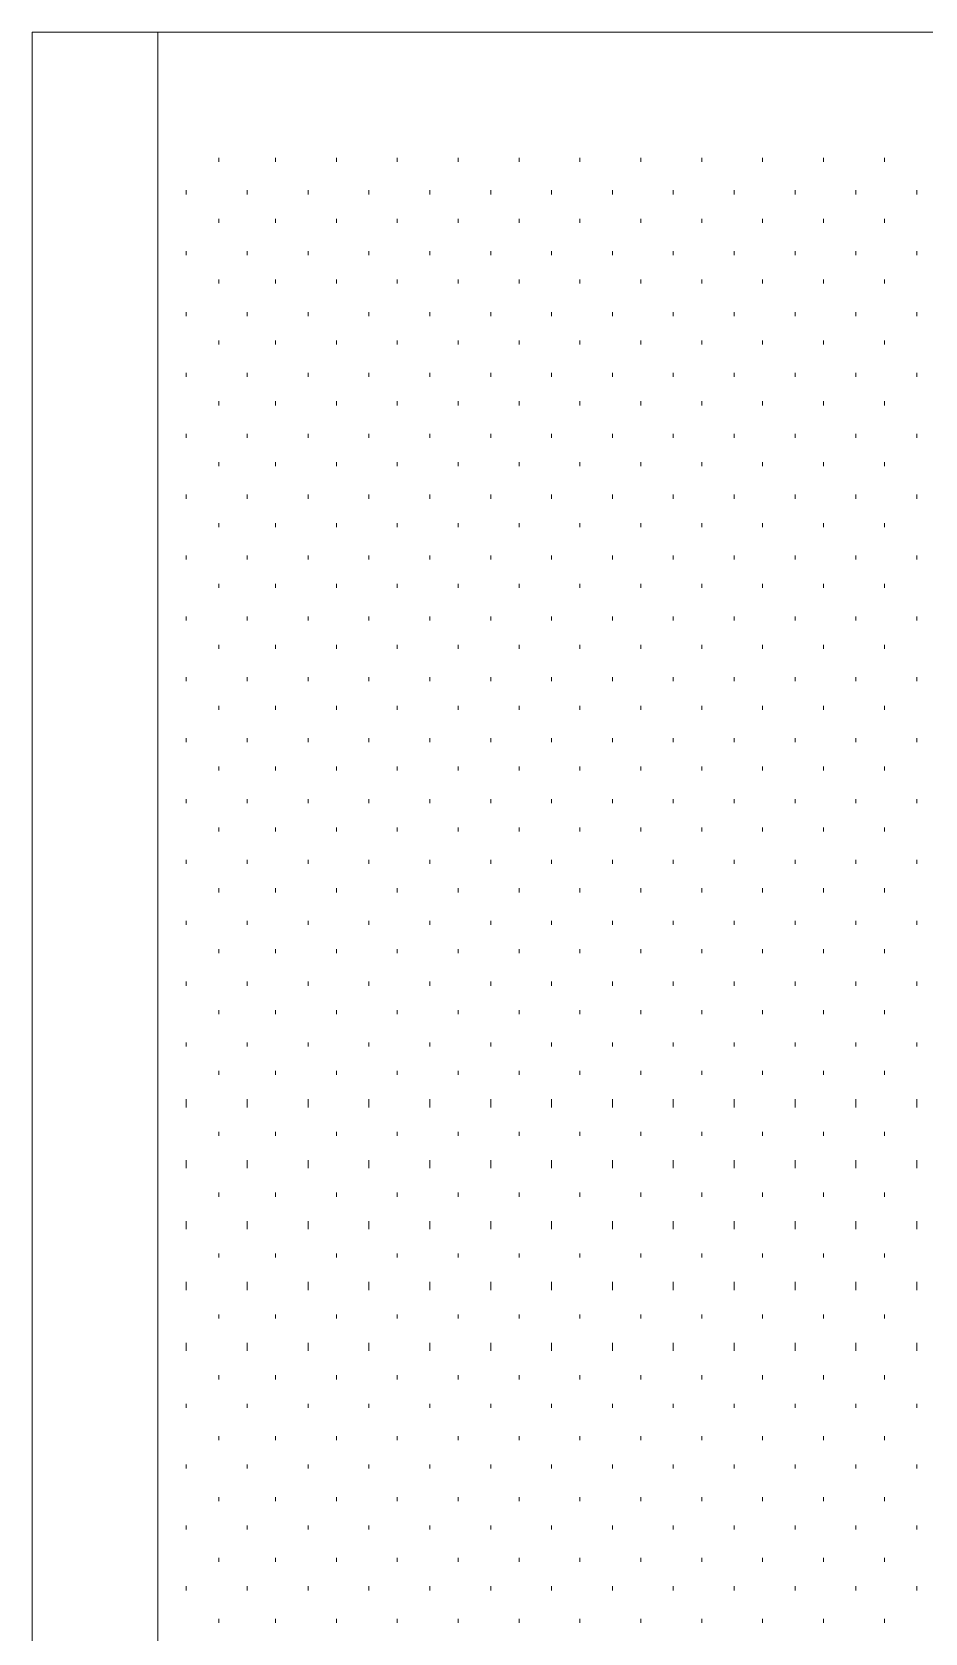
# Model space of a CAD drawing. Header units: inches. Extents: x -6061 to 13621, y -296 to 7483.
# Drawn here: x 12292.6 to 12310.22, y 734.97 to 766.56 of the extents above; entities that cross this region are included whole.
import ezdxf

# ---------------------------------------------------------------- set-up
doc = ezdxf.new("R2010")
doc.units = ezdxf.units.IN
doc.header["$MEASUREMENT"] = 0
doc.layers.get('0').update_dxf_attribs({"linetype": 'CONTINUOUS'})

msp = doc.modelspace()

# ---------------------------------------------------------------- linework, layer by layer
at = {"color": 7, "linetype": 'Continuous', "lineweight": 18, "true_color": 0x000007}
for p, q in [((12292.60053, 670.53582), (12292.60053, 766.56433)), ((12292.60053, 766.56433), (12386.14624, 766.56433))]:
    msp.add_line(p, q, dxfattribs=at)
at = {"color": 7, "linetype": 'Continuous', "lineweight": 9, "true_color": 0x000007}
for p, q in [((12292.60053, 766.56433), (12295.08334, 766.56433)), ((12292.60053, 766.56433), (12292.60053, 670.53582)), ((12295.08334, 764.08153), (12295.08334, 766.56433)), ((12331.12406, 766.56433), (12295.08334, 766.56433)), ((12295.08334, 670.53582), (12295.08334, 766.56433)), ((12295.08334, 764.08153), (12295.08334, 670.53582))]:
    msp.add_line(p, q, dxfattribs=at)
at = {"color": 7, "linetype": 'Continuous', "lineweight": 9, "true_color": 0xffffff}
for p, q in [((12296.2847, 764.00143), (12296.2847, 764.08153)), ((12297.40596, 764.00143), (12297.40596, 764.08153)), ((12298.60732, 764.00143), (12298.60732, 764.08153)), ((12299.80868, 764.00143), (12299.80868, 764.08153)), ((12301.01004, 764.00143), (12301.01004, 764.08153)), ((12302.21139, 764.00143), (12302.21139, 764.08153)), ((12303.41275, 764.00143), (12303.41275, 764.08153)), ((12304.61411, 764.00143), (12304.61411, 764.08153)), ((12305.81547, 764.00143), (12305.81547, 764.08153)), ((12307.01682, 764.00143), (12307.01682, 764.08153)), ((12308.21818, 764.00143), (12308.21818, 764.08153)), ((12309.41954, 764.00143), (12309.41954, 764.08153)), ((12295.64397, 763.36071), (12295.64397, 763.4408)), ((12296.84533, 763.36071), (12296.84533, 763.4408)), ((12298.04669, 763.36071), (12298.04669, 763.4408)), ((12299.24805, 763.36071), (12299.24805, 763.4408)), ((12300.4494, 763.36071), (12300.4494, 763.4408)), ((12301.65076, 763.36071), (12301.65076, 763.4408)), ((12302.85212, 763.36071), (12302.85212, 763.4408)), ((12304.05347, 763.36071), (12304.05347, 763.4408)), ((12305.25483, 763.36071), (12305.25483, 763.4408)), ((12306.45619, 763.36071), (12306.45619, 763.4408)), ((12307.65755, 763.36071), (12307.65755, 763.4408)), ((12308.8589, 763.36071), (12308.8589, 763.4408)), ((12310.06026, 763.36071), (12310.06026, 763.4408)), ((12296.2847, 762.80008), (12296.2847, 762.88017)), ((12297.40596, 762.80008), (12297.40596, 762.88017)), ((12298.60732, 762.80008), (12298.60732, 762.88017)), ((12299.80868, 762.80008), (12299.80868, 762.88017)), ((12301.01004, 762.80008), (12301.01004, 762.88017)), ((12302.21139, 762.80008), (12302.21139, 762.88017)), ((12303.41275, 762.80008), (12303.41275, 762.88017)), ((12304.61411, 762.80008), (12304.61411, 762.88017)), ((12305.81547, 762.80008), (12305.81547, 762.88017)), ((12307.01682, 762.80008), (12307.01682, 762.88017)), ((12308.21818, 762.80008), (12308.21818, 762.88017)), ((12309.41954, 762.80008), (12309.41954, 762.88017)), ((12295.64397, 762.15935), (12295.64397, 762.23944)), ((12296.84533, 762.15935), (12296.84533, 762.23944)), ((12298.04669, 762.15935), (12298.04669, 762.23944)), ((12299.24805, 762.15935), (12299.24805, 762.23944)), ((12300.4494, 762.15935), (12300.4494, 762.23944)), ((12301.65076, 762.15935), (12301.65076, 762.23944)), ((12302.85212, 762.15935), (12302.85212, 762.23944)), ((12304.05347, 762.15935), (12304.05347, 762.23944)), ((12305.25483, 762.15935), (12305.25483, 762.23944)), ((12306.45619, 762.15935), (12306.45619, 762.23944)), ((12307.65755, 762.15935), (12307.65755, 762.23944)), ((12308.8589, 762.15935), (12308.8589, 762.23944)), ((12310.06026, 762.15935), (12310.06026, 762.23944)), ((12296.2847, 761.59872), (12296.2847, 761.67881)), ((12297.40596, 761.59872), (12297.40596, 761.67881)), ((12298.60732, 761.59872), (12298.60732, 761.67881)), ((12299.80868, 761.59872), (12299.80868, 761.67881)), ((12301.01004, 761.59872), (12301.01004, 761.67881)), ((12302.21139, 761.59872), (12302.21139, 761.67881)), ((12303.41275, 761.59872), (12303.41275, 761.67881)), ((12304.61411, 761.59872), (12304.61411, 761.67881)), ((12305.81547, 761.59872), (12305.81547, 761.67881)), ((12307.01682, 761.59872), (12307.01682, 761.67881)), ((12308.21818, 761.59872), (12308.21818, 761.67881)), ((12309.41954, 761.59872), (12309.41954, 761.67881)), ((12295.64397, 760.958), (12295.64397, 761.03809)), ((12296.84533, 760.958), (12296.84533, 761.03809)), ((12298.04669, 760.958), (12298.04669, 761.03809)), ((12299.24805, 760.958), (12299.24805, 761.03809)), ((12300.4494, 760.958), (12300.4494, 761.03809)), ((12301.65076, 760.958), (12301.65076, 761.03809)), ((12302.85212, 760.958), (12302.85212, 761.03809)), ((12304.05347, 760.958), (12304.05347, 761.03809)), ((12305.25483, 760.958), (12305.25483, 761.03809)), ((12306.45619, 760.958), (12306.45619, 761.03809)), ((12307.65755, 760.958), (12307.65755, 761.03809)), ((12308.8589, 760.958), (12308.8589, 761.03809)), ((12310.06026, 760.958), (12310.06026, 761.03809)), ((12296.2847, 760.39736), (12296.2847, 760.47745)), ((12297.40596, 760.39736), (12297.40596, 760.47745)), ((12298.60732, 760.39736), (12298.60732, 760.47745)), ((12299.80868, 760.39736), (12299.80868, 760.47745)), ((12301.01004, 760.39736), (12301.01004, 760.47745)), ((12302.21139, 760.39736), (12302.21139, 760.47745)), ((12303.41275, 760.39736), (12303.41275, 760.47745)), ((12304.61411, 760.39736), (12304.61411, 760.47745)), ((12305.81547, 760.39736), (12305.81547, 760.47745)), ((12307.01682, 760.39736), (12307.01682, 760.47745)), ((12308.21818, 760.39736), (12308.21818, 760.47745)), ((12309.41954, 760.39736), (12309.41954, 760.47745)), ((12295.64397, 759.75664), (12295.64397, 759.83673)), ((12296.84533, 759.75664), (12296.84533, 759.83673)), ((12298.04669, 759.75664), (12298.04669, 759.83673)), ((12299.24805, 759.75664), (12299.24805, 759.83673)), ((12300.4494, 759.75664), (12300.4494, 759.83673)), ((12301.65076, 759.75664), (12301.65076, 759.83673)), ((12302.85212, 759.75664), (12302.85212, 759.83673)), ((12304.05347, 759.75664), (12304.05347, 759.83673)), ((12305.25483, 759.75664), (12305.25483, 759.83673)), ((12306.45619, 759.75664), (12306.45619, 759.83673)), ((12307.65755, 759.75664), (12307.65755, 759.83673)), ((12308.8589, 759.75664), (12308.8589, 759.83673)), ((12310.06026, 759.75664), (12310.06026, 759.83673)), ((12296.2847, 759.19601), (12296.2847, 759.2761)), ((12297.40596, 759.19601), (12297.40596, 759.2761)), ((12298.60732, 759.19601), (12298.60732, 759.2761)), ((12299.80868, 759.19601), (12299.80868, 759.2761)), ((12301.01004, 759.19601), (12301.01004, 759.2761)), ((12302.21139, 759.19601), (12302.21139, 759.2761)), ((12303.41275, 759.19601), (12303.41275, 759.2761)), ((12304.61411, 759.19601), (12304.61411, 759.2761)), ((12305.81547, 759.19601), (12305.81547, 759.2761)), ((12307.01682, 759.19601), (12307.01682, 759.2761)), ((12308.21818, 759.19601), (12308.21818, 759.2761)), ((12309.41954, 759.19601), (12309.41954, 759.2761)), ((12295.64397, 758.55528), (12295.64397, 758.63537)), ((12296.84533, 758.55528), (12296.84533, 758.63537)), ((12298.04669, 758.55528), (12298.04669, 758.63537)), ((12299.24805, 758.55528), (12299.24805, 758.63537)), ((12300.4494, 758.55528), (12300.4494, 758.63537)), ((12301.65076, 758.55528), (12301.65076, 758.63537)), ((12302.85212, 758.55528), (12302.85212, 758.63537)), ((12304.05347, 758.55528), (12304.05347, 758.63537)), ((12305.25483, 758.55528), (12305.25483, 758.63537)), ((12306.45619, 758.55528), (12306.45619, 758.63537)), ((12307.65755, 758.55528), (12307.65755, 758.63537)), ((12308.8589, 758.55528), (12308.8589, 758.63537)), ((12310.06026, 758.55528), (12310.06026, 758.63537)), ((12296.2847, 757.99465), (12296.2847, 758.07474)), ((12297.40596, 757.99465), (12297.40596, 758.07474)), ((12298.60732, 757.99465), (12298.60732, 758.07474)), ((12299.80868, 757.99465), (12299.80868, 758.07474)), ((12301.01004, 757.99465), (12301.01004, 758.07474)), ((12302.21139, 757.99465), (12302.21139, 758.07474)), ((12303.41275, 757.99465), (12303.41275, 758.07474)), ((12304.61411, 757.99465), (12304.61411, 758.07474)), ((12305.81547, 757.99465), (12305.81547, 758.07474)), ((12307.01682, 757.99465), (12307.01682, 758.07474)), ((12308.21818, 757.99465), (12308.21818, 758.07474)), ((12309.41954, 757.99465), (12309.41954, 758.07474)), ((12295.64397, 757.35392), (12295.64397, 757.43401)), ((12296.84533, 757.35392), (12296.84533, 757.43401)), ((12298.04669, 757.35392), (12298.04669, 757.43401)), ((12299.24805, 757.35392), (12299.24805, 757.43401)), ((12300.4494, 757.35392), (12300.4494, 757.43401)), ((12301.65076, 757.35392), (12301.65076, 757.43401)), ((12302.85212, 757.35392), (12302.85212, 757.43401)), ((12304.05347, 757.35392), (12304.05347, 757.43401)), ((12305.25483, 757.35392), (12305.25483, 757.43401)), ((12306.45619, 757.35392), (12306.45619, 757.43401)), ((12307.65755, 757.35392), (12307.65755, 757.43401)), ((12308.8589, 757.35392), (12308.8589, 757.43401)), ((12310.06026, 757.35392), (12310.06026, 757.43401)), ((12296.2847, 756.79329), (12296.2847, 756.87338)), ((12297.40596, 756.79329), (12297.40596, 756.87338)), ((12298.60732, 756.79329), (12298.60732, 756.87338)), ((12299.80868, 756.79329), (12299.80868, 756.87338)), ((12301.01004, 756.79329), (12301.01004, 756.87338)), ((12302.21139, 756.79329), (12302.21139, 756.87338)), ((12303.41275, 756.79329), (12303.41275, 756.87338)), ((12304.61411, 756.79329), (12304.61411, 756.87338)), ((12305.81547, 756.79329), (12305.81547, 756.87338)), ((12307.01682, 756.79329), (12307.01682, 756.87338)), ((12308.21818, 756.79329), (12308.21818, 756.87338)), ((12309.41954, 756.79329), (12309.41954, 756.87338)), ((12295.64397, 756.15257), (12295.64397, 756.23266)), ((12296.84533, 756.15257), (12296.84533, 756.23266)), ((12298.04669, 756.15257), (12298.04669, 756.23266)), ((12299.24805, 756.15257), (12299.24805, 756.23266)), ((12300.4494, 756.15257), (12300.4494, 756.23266)), ((12301.65076, 756.15257), (12301.65076, 756.23266)), ((12302.85212, 756.15257), (12302.85212, 756.23266)), ((12304.05347, 756.15257), (12304.05347, 756.23266)), ((12305.25483, 756.15257), (12305.25483, 756.23266)), ((12306.45619, 756.15257), (12306.45619, 756.23266)), ((12307.65755, 756.15257), (12307.65755, 756.23266)), ((12308.8589, 756.15257), (12308.8589, 756.23266)), ((12310.06026, 756.15257), (12310.06026, 756.23266)), ((12296.2847, 755.59193), (12296.2847, 755.67202)), ((12297.40596, 755.59193), (12297.40596, 755.67202)), ((12298.60732, 755.59193), (12298.60732, 755.67202)), ((12299.80868, 755.59193), (12299.80868, 755.67202)), ((12301.01004, 755.59193), (12301.01004, 755.67202)), ((12302.21139, 755.59193), (12302.21139, 755.67202)), ((12303.41275, 755.59193), (12303.41275, 755.67202)), ((12304.61411, 755.59193), (12304.61411, 755.67202)), ((12305.81547, 755.59193), (12305.81547, 755.67202)), ((12307.01682, 755.59193), (12307.01682, 755.67202)), ((12308.21818, 755.59193), (12308.21818, 755.67202)), ((12309.41954, 755.59193), (12309.41954, 755.67202)), ((12295.64397, 754.95121), (12295.64397, 755.0313)), ((12296.84533, 754.95121), (12296.84533, 755.0313)), ((12298.04669, 754.95121), (12298.04669, 755.0313)), ((12299.24805, 754.95121), (12299.24805, 755.0313)), ((12300.4494, 754.95121), (12300.4494, 755.0313)), ((12301.65076, 754.95121), (12301.65076, 755.0313)), ((12302.85212, 754.95121), (12302.85212, 755.0313)), ((12304.05347, 754.95121), (12304.05347, 755.0313)), ((12305.25483, 754.95121), (12305.25483, 755.0313)), ((12306.45619, 754.95121), (12306.45619, 755.0313)), ((12307.65755, 754.95121), (12307.65755, 755.0313)), ((12308.8589, 754.95121), (12308.8589, 755.0313)), ((12310.06026, 754.95121), (12310.06026, 755.0313)), ((12296.2847, 754.39058), (12296.2847, 754.47067)), ((12297.40596, 754.39058), (12297.40596, 754.47067)), ((12298.60732, 754.39058), (12298.60732, 754.47067)), ((12299.80868, 754.39058), (12299.80868, 754.47067)), ((12301.01004, 754.39058), (12301.01004, 754.47067)), ((12302.21139, 754.39058), (12302.21139, 754.47067)), ((12303.41275, 754.39058), (12303.41275, 754.47067)), ((12304.61411, 754.39058), (12304.61411, 754.47067)), ((12305.81547, 754.39058), (12305.81547, 754.47067)), ((12307.01682, 754.39058), (12307.01682, 754.47067)), ((12308.21818, 754.39058), (12308.21818, 754.47067)), ((12309.41954, 754.39058), (12309.41954, 754.47067)), ((12295.64397, 753.74985), (12295.64397, 753.82994)), ((12296.84533, 753.74985), (12296.84533, 753.82994)), ((12298.04669, 753.74985), (12298.04669, 753.82994)), ((12299.24805, 753.74985), (12299.24805, 753.82994)), ((12300.4494, 753.74985), (12300.4494, 753.82994)), ((12301.65076, 753.74985), (12301.65076, 753.82994)), ((12302.85212, 753.74985), (12302.85212, 753.82994)), ((12304.05347, 753.74985), (12304.05347, 753.82994)), ((12305.25483, 753.74985), (12305.25483, 753.82994)), ((12306.45619, 753.74985), (12306.45619, 753.82994)), ((12307.65755, 753.74985), (12307.65755, 753.82994)), ((12308.8589, 753.74985), (12308.8589, 753.82994)), ((12310.06026, 753.74985), (12310.06026, 753.82994)), ((12296.2847, 753.18922), (12296.2847, 753.26931)), ((12297.40596, 753.18922), (12297.40596, 753.26931)), ((12298.60732, 753.18922), (12298.60732, 753.26931)), ((12299.80868, 753.18922), (12299.80868, 753.26931)), ((12301.01004, 753.18922), (12301.01004, 753.26931)), ((12302.21139, 753.18922), (12302.21139, 753.26931)), ((12303.41275, 753.18922), (12303.41275, 753.26931)), ((12304.61411, 753.18922), (12304.61411, 753.26931)), ((12305.81547, 753.18922), (12305.81547, 753.26931)), ((12307.01682, 753.18922), (12307.01682, 753.26931)), ((12308.21818, 753.18922), (12308.21818, 753.26931)), ((12309.41954, 753.18922), (12309.41954, 753.26931)), ((12295.64397, 752.54849), (12295.64397, 752.62858)), ((12296.84533, 752.54849), (12296.84533, 752.62858)), ((12298.04669, 752.54849), (12298.04669, 752.62858)), ((12299.24805, 752.54849), (12299.24805, 752.62858)), ((12300.4494, 752.54849), (12300.4494, 752.62858)), ((12301.65076, 752.54849), (12301.65076, 752.62858)), ((12302.85212, 752.54849), (12302.85212, 752.62858)), ((12304.05347, 752.54849), (12304.05347, 752.62858)), ((12305.25483, 752.54849), (12305.25483, 752.62858)), ((12306.45619, 752.54849), (12306.45619, 752.62858)), ((12307.65755, 752.54849), (12307.65755, 752.62858)), ((12308.8589, 752.54849), (12308.8589, 752.62858)), ((12310.06026, 752.54849), (12310.06026, 752.62858)), ((12296.2847, 751.98786), (12296.2847, 752.06795)), ((12297.40596, 751.98786), (12297.40596, 752.06795)), ((12298.60732, 751.98786), (12298.60732, 752.06795)), ((12299.80868, 751.98786), (12299.80868, 752.06795)), ((12301.01004, 751.98786), (12301.01004, 752.06795)), ((12302.21139, 751.98786), (12302.21139, 752.06795)), ((12303.41275, 751.98786), (12303.41275, 752.06795)), ((12304.61411, 751.98786), (12304.61411, 752.06795)), ((12305.81547, 751.98786), (12305.81547, 752.06795)), ((12307.01682, 751.98786), (12307.01682, 752.06795)), ((12308.21818, 751.98786), (12308.21818, 752.06795)), ((12309.41954, 751.98786), (12309.41954, 752.06795)), ((12295.64397, 751.34714), (12295.64397, 751.42723)), ((12296.84533, 751.34714), (12296.84533, 751.42723)), ((12298.04669, 751.34714), (12298.04669, 751.42723)), ((12299.24805, 751.34714), (12299.24805, 751.42723)), ((12300.4494, 751.34714), (12300.4494, 751.42723)), ((12301.65076, 751.34714), (12301.65076, 751.42723)), ((12302.85212, 751.34714), (12302.85212, 751.42723)), ((12304.05347, 751.34714), (12304.05347, 751.42723)), ((12305.25483, 751.34714), (12305.25483, 751.42723)), ((12306.45619, 751.34714), (12306.45619, 751.42723)), ((12307.65755, 751.34714), (12307.65755, 751.42723)), ((12308.8589, 751.34714), (12308.8589, 751.42723)), ((12310.06026, 751.34714), (12310.06026, 751.42723)), ((12296.2847, 750.7865), (12296.2847, 750.86659)), ((12297.40596, 750.7865), (12297.40596, 750.86659)), ((12298.60732, 750.7865), (12298.60732, 750.86659)), ((12299.80868, 750.7865), (12299.80868, 750.86659)), ((12301.01004, 750.7865), (12301.01004, 750.86659)), ((12302.21139, 750.7865), (12302.21139, 750.86659)), ((12303.41275, 750.7865), (12303.41275, 750.86659)), ((12304.61411, 750.7865), (12304.61411, 750.86659)), ((12305.81547, 750.7865), (12305.81547, 750.86659)), ((12307.01682, 750.7865), (12307.01682, 750.86659)), ((12308.21818, 750.7865), (12308.21818, 750.86659)), ((12309.41954, 750.7865), (12309.41954, 750.86659)), ((12295.64397, 750.14578), (12295.64397, 750.22587)), ((12296.84533, 750.14578), (12296.84533, 750.22587)), ((12298.04669, 750.14578), (12298.04669, 750.22587)), ((12299.24805, 750.14578), (12299.24805, 750.22587)), ((12300.4494, 750.14578), (12300.4494, 750.22587)), ((12301.65076, 750.14578), (12301.65076, 750.22587)), ((12302.85212, 750.14578), (12302.85212, 750.22587)), ((12304.05347, 750.14578), (12304.05347, 750.22587)), ((12305.25483, 750.14578), (12305.25483, 750.22587)), ((12306.45619, 750.14578), (12306.45619, 750.22587)), ((12307.65755, 750.14578), (12307.65755, 750.22587)), ((12308.8589, 750.14578), (12308.8589, 750.22587)), ((12310.06026, 750.14578), (12310.06026, 750.22587)), ((12296.2847, 749.58515), (12296.2847, 749.66524)), ((12297.40596, 749.58515), (12297.40596, 749.66524)), ((12298.60732, 749.58515), (12298.60732, 749.66524)), ((12299.80868, 749.58515), (12299.80868, 749.66524)), ((12301.01004, 749.58515), (12301.01004, 749.66524)), ((12302.21139, 749.58515), (12302.21139, 749.66524)), ((12303.41275, 749.58515), (12303.41275, 749.66524)), ((12304.61411, 749.58515), (12304.61411, 749.66524)), ((12305.81547, 749.58515), (12305.81547, 749.66524)), ((12307.01682, 749.58515), (12307.01682, 749.66524)), ((12308.21818, 749.58515), (12308.21818, 749.66524)), ((12309.41954, 749.58515), (12309.41954, 749.66524)), ((12295.64397, 748.94442), (12295.64397, 749.02451)), ((12296.84533, 748.94442), (12296.84533, 749.02451)), ((12298.04669, 748.94442), (12298.04669, 749.02451)), ((12299.24805, 748.94442), (12299.24805, 749.02451)), ((12300.4494, 748.94442), (12300.4494, 749.02451)), ((12301.65076, 748.94442), (12301.65076, 749.02451)), ((12302.85212, 748.94442), (12302.85212, 749.02451)), ((12304.05347, 748.94442), (12304.05347, 749.02451)), ((12305.25483, 748.94442), (12305.25483, 749.02451)), ((12306.45619, 748.94442), (12306.45619, 749.02451)), ((12307.65755, 748.94442), (12307.65755, 749.02451)), ((12308.8589, 748.94442), (12308.8589, 749.02451)), ((12310.06026, 748.94442), (12310.06026, 749.02451)), ((12296.2847, 748.38379), (12296.2847, 748.46388)), ((12297.40596, 748.38379), (12297.40596, 748.46388)), ((12298.60732, 748.38379), (12298.60732, 748.46388)), ((12299.80868, 748.38379), (12299.80868, 748.46388)), ((12301.01004, 748.38379), (12301.01004, 748.46388)), ((12302.21139, 748.38379), (12302.21139, 748.46388)), ((12303.41275, 748.38379), (12303.41275, 748.46388)), ((12304.61411, 748.38379), (12304.61411, 748.46388)), ((12305.81547, 748.38379), (12305.81547, 748.46388)), ((12307.01682, 748.38379), (12307.01682, 748.46388)), ((12308.21818, 748.38379), (12308.21818, 748.46388)), ((12309.41954, 748.38379), (12309.41954, 748.46388)), ((12295.64397, 747.74306), (12295.64397, 747.82315)), ((12296.84533, 747.74306), (12296.84533, 747.82315)), ((12298.04669, 747.74306), (12298.04669, 747.82315)), ((12299.24805, 747.74306), (12299.24805, 747.82315)), ((12300.4494, 747.74306), (12300.4494, 747.82315)), ((12301.65076, 747.74306), (12301.65076, 747.82315)), ((12302.85212, 747.74306), (12302.85212, 747.82315)), ((12304.05347, 747.74306), (12304.05347, 747.82315)), ((12305.25483, 747.74306), (12305.25483, 747.82315)), ((12306.45619, 747.74306), (12306.45619, 747.82315)), ((12307.65755, 747.74306), (12307.65755, 747.82315)), ((12308.8589, 747.74306), (12308.8589, 747.82315)), ((12310.06026, 747.74306), (12310.06026, 747.82315)), ((12296.2847, 747.18243), (12296.2847, 747.26252)), ((12297.40596, 747.18243), (12297.40596, 747.26252)), ((12298.60732, 747.18243), (12298.60732, 747.26252)), ((12299.80868, 747.18243), (12299.80868, 747.26252)), ((12301.01004, 747.18243), (12301.01004, 747.26252)), ((12302.21139, 747.18243), (12302.21139, 747.26252)), ((12303.41275, 747.18243), (12303.41275, 747.26252)), ((12304.61411, 747.18243), (12304.61411, 747.26252)), ((12305.81547, 747.18243), (12305.81547, 747.26252)), ((12307.01682, 747.18243), (12307.01682, 747.26252)), ((12308.21818, 747.18243), (12308.21818, 747.26252)), ((12309.41954, 747.18243), (12309.41954, 747.26252)), ((12295.64397, 746.54171), (12295.64397, 746.6218)), ((12296.84533, 746.54171), (12296.84533, 746.6218)), ((12298.04669, 746.54171), (12298.04669, 746.6218)), ((12299.24805, 746.54171), (12299.24805, 746.6218)), ((12300.4494, 746.54171), (12300.4494, 746.6218)), ((12301.65076, 746.54171), (12301.65076, 746.6218)), ((12302.85212, 746.54171), (12302.85212, 746.6218)), ((12304.05347, 746.54171), (12304.05347, 746.6218)), ((12305.25483, 746.54171), (12305.25483, 746.6218)), ((12306.45619, 746.54171), (12306.45619, 746.6218)), ((12307.65755, 746.54171), (12307.65755, 746.6218)), ((12308.8589, 746.54171), (12308.8589, 746.6218)), ((12310.06026, 746.54171), (12310.06026, 746.6218)), ((12296.2847, 745.98107), (12296.2847, 746.06116)), ((12297.40596, 745.98107), (12297.40596, 746.06116)), ((12298.60732, 745.98107), (12298.60732, 746.06116)), ((12299.80868, 745.98107), (12299.80868, 746.06116)), ((12301.01004, 745.98107), (12301.01004, 746.06116)), ((12302.21139, 745.98107), (12302.21139, 746.06116)), ((12303.41275, 745.98107), (12303.41275, 746.06116)), ((12304.61411, 745.98107), (12304.61411, 746.06116)), ((12305.81547, 745.98107), (12305.81547, 746.06116)), ((12307.01682, 745.98107), (12307.01682, 746.06116)), ((12308.21818, 745.98107), (12308.21818, 746.06116)), ((12309.41954, 745.98107), (12309.41954, 746.06116)), ((12295.64397, 745.34035), (12295.64397, 745.50053)), ((12296.84533, 745.34035), (12296.84533, 745.50053)), ((12298.04669, 745.34035), (12298.04669, 745.50053)), ((12299.24805, 745.34035), (12299.24805, 745.50053)), ((12300.4494, 745.34035), (12300.4494, 745.50053)), ((12301.65076, 745.34035), (12301.65076, 745.50053)), ((12302.85212, 745.34035), (12302.85212, 745.50053)), ((12304.05347, 745.34035), (12304.05347, 745.50053)), ((12305.25483, 745.34035), (12305.25483, 745.50053)), ((12306.45619, 745.34035), (12306.45619, 745.50053)), ((12307.65755, 745.34035), (12307.65755, 745.50053)), ((12308.8589, 745.34035), (12308.8589, 745.50053)), ((12310.06026, 745.34035), (12310.06026, 745.50053)), ((12296.2847, 744.77972), (12296.2847, 744.85981)), ((12297.40596, 744.77972), (12297.40596, 744.85981)), ((12298.60732, 744.77972), (12298.60732, 744.85981)), ((12299.80868, 744.77972), (12299.80868, 744.85981)), ((12301.01004, 744.77972), (12301.01004, 744.85981)), ((12302.21139, 744.77972), (12302.21139, 744.85981)), ((12303.41275, 744.77972), (12303.41275, 744.85981)), ((12304.61411, 744.77972), (12304.61411, 744.85981)), ((12305.81547, 744.77972), (12305.81547, 744.85981)), ((12307.01682, 744.77972), (12307.01682, 744.85981)), ((12308.21818, 744.77972), (12308.21818, 744.85981)), ((12309.41954, 744.77972), (12309.41954, 744.85981)), ((12295.64397, 744.13899), (12295.64397, 744.29917)), ((12296.84533, 744.13899), (12296.84533, 744.29917)), ((12298.04669, 744.13899), (12298.04669, 744.29917)), ((12299.24805, 744.13899), (12299.24805, 744.29917)), ((12300.4494, 744.13899), (12300.4494, 744.29917)), ((12301.65076, 744.13899), (12301.65076, 744.29917)), ((12302.85212, 744.13899), (12302.85212, 744.29917)), ((12304.05347, 744.13899), (12304.05347, 744.29917)), ((12305.25483, 744.13899), (12305.25483, 744.29917)), ((12306.45619, 744.13899), (12306.45619, 744.29917)), ((12307.65755, 744.13899), (12307.65755, 744.29917)), ((12308.8589, 744.13899), (12308.8589, 744.29917)), ((12310.06026, 744.13899), (12310.06026, 744.29917)), ((12296.2847, 743.57836), (12296.2847, 743.65845)), ((12297.40596, 743.57836), (12297.40596, 743.65845)), ((12298.60732, 743.57836), (12298.60732, 743.65845)), ((12299.80868, 743.57836), (12299.80868, 743.65845)), ((12301.01004, 743.57836), (12301.01004, 743.65845)), ((12302.21139, 743.57836), (12302.21139, 743.65845)), ((12303.41275, 743.57836), (12303.41275, 743.65845)), ((12304.61411, 743.57836), (12304.61411, 743.65845)), ((12305.81547, 743.57836), (12305.81547, 743.65845)), ((12307.01682, 743.57836), (12307.01682, 743.65845)), ((12308.21818, 743.57836), (12308.21818, 743.65845)), ((12309.41954, 743.57836), (12309.41954, 743.65845)), ((12295.64397, 742.93763), (12295.64397, 743.09781)), ((12296.84533, 742.93763), (12296.84533, 743.09781)), ((12298.04669, 742.93763), (12298.04669, 743.09781)), ((12299.24805, 742.93763), (12299.24805, 743.09781)), ((12300.4494, 742.93763), (12300.4494, 743.09781)), ((12301.65076, 742.93763), (12301.65076, 743.09781)), ((12302.85212, 742.93763), (12302.85212, 743.09781)), ((12304.05347, 742.93763), (12304.05347, 743.09781)), ((12305.25483, 742.93763), (12305.25483, 743.09781)), ((12306.45619, 742.93763), (12306.45619, 743.09781)), ((12307.65755, 742.93763), (12307.65755, 743.09781)), ((12308.8589, 742.93763), (12308.8589, 743.09781)), ((12310.06026, 742.93763), (12310.06026, 743.09781)), ((12296.2847, 742.377), (12296.2847, 742.45709)), ((12297.40596, 742.377), (12297.40596, 742.45709)), ((12298.60732, 742.377), (12298.60732, 742.45709)), ((12299.80868, 742.377), (12299.80868, 742.45709)), ((12301.01004, 742.377), (12301.01004, 742.45709)), ((12302.21139, 742.377), (12302.21139, 742.45709)), ((12303.41275, 742.377), (12303.41275, 742.45709)), ((12304.61411, 742.377), (12304.61411, 742.45709)), ((12305.81547, 742.377), (12305.81547, 742.45709)), ((12307.01682, 742.377), (12307.01682, 742.45709)), ((12308.21818, 742.377), (12308.21818, 742.45709)), ((12309.41954, 742.377), (12309.41954, 742.45709)), ((12295.64397, 741.73628), (12295.64397, 741.89646)), ((12296.84533, 741.73628), (12296.84533, 741.89646)), ((12298.04669, 741.73628), (12298.04669, 741.89646)), ((12299.24805, 741.73628), (12299.24805, 741.89646)), ((12300.4494, 741.73628), (12300.4494, 741.89646)), ((12301.65076, 741.73628), (12301.65076, 741.89646)), ((12302.85212, 741.73628), (12302.85212, 741.89646)), ((12304.05347, 741.73628), (12304.05347, 741.89646)), ((12305.25483, 741.73628), (12305.25483, 741.89646)), ((12306.45619, 741.73628), (12306.45619, 741.89646)), ((12307.65755, 741.73628), (12307.65755, 741.89646)), ((12308.8589, 741.73628), (12308.8589, 741.89646)), ((12310.06026, 741.73628), (12310.06026, 741.89646)), ((12296.2847, 741.17564), (12296.2847, 741.25573)), ((12297.40596, 741.17564), (12297.40596, 741.25573)), ((12298.60732, 741.17564), (12298.60732, 741.25573)), ((12299.80868, 741.17564), (12299.80868, 741.25573)), ((12301.01004, 741.17564), (12301.01004, 741.25573)), ((12302.21139, 741.17564), (12302.21139, 741.25573)), ((12303.41275, 741.17564), (12303.41275, 741.25573)), ((12304.61411, 741.17564), (12304.61411, 741.25573)), ((12305.81547, 741.17564), (12305.81547, 741.25573)), ((12307.01682, 741.17564), (12307.01682, 741.25573)), ((12308.21818, 741.17564), (12308.21818, 741.25573)), ((12309.41954, 741.17564), (12309.41954, 741.25573)), ((12295.64397, 740.53492), (12295.64397, 740.6951)), ((12296.84533, 740.53492), (12296.84533, 740.6951)), ((12298.04669, 740.53492), (12298.04669, 740.6951)), ((12299.24805, 740.53492), (12299.24805, 740.6951)), ((12300.4494, 740.53492), (12300.4494, 740.6951)), ((12301.65076, 740.53492), (12301.65076, 740.6951)), ((12302.85212, 740.53492), (12302.85212, 740.6951)), ((12304.05347, 740.53492), (12304.05347, 740.6951)), ((12305.25483, 740.53492), (12305.25483, 740.6951)), ((12306.45619, 740.53492), (12306.45619, 740.6951)), ((12307.65755, 740.53492), (12307.65755, 740.6951)), ((12308.8589, 740.53492), (12308.8589, 740.6951)), ((12310.06026, 740.53492), (12310.06026, 740.6951)), ((12296.2847, 739.97429), (12296.2847, 740.05438)), ((12297.40596, 739.97429), (12297.40596, 740.05438)), ((12298.60732, 739.97429), (12298.60732, 740.05438)), ((12299.80868, 739.97429), (12299.80868, 740.05438)), ((12301.01004, 739.97429), (12301.01004, 740.05438)), ((12302.21139, 739.97429), (12302.21139, 740.05438)), ((12303.41275, 739.97429), (12303.41275, 740.05438)), ((12304.61411, 739.97429), (12304.61411, 740.05438)), ((12305.81547, 739.97429), (12305.81547, 740.05438)), ((12307.01682, 739.97429), (12307.01682, 740.05438)), ((12308.21818, 739.97429), (12308.21818, 740.05438)), ((12309.41954, 739.97429), (12309.41954, 740.05438)), ((12295.64397, 739.41365), (12295.64397, 739.49374)), ((12296.84533, 739.41365), (12296.84533, 739.49374)), ((12298.04669, 739.41365), (12298.04669, 739.49374)), ((12299.24805, 739.41365), (12299.24805, 739.49374)), ((12300.4494, 739.41365), (12300.4494, 739.49374)), ((12301.65076, 739.41365), (12301.65076, 739.49374)), ((12302.85212, 739.41365), (12302.85212, 739.49374)), ((12304.05347, 739.41365), (12304.05347, 739.49374)), ((12305.25483, 739.41365), (12305.25483, 739.49374)), ((12306.45619, 739.41365), (12306.45619, 739.49374)), ((12307.65755, 739.41365), (12307.65755, 739.49374)), ((12308.8589, 739.41365), (12308.8589, 739.49374)), ((12310.06026, 739.41365), (12310.06026, 739.49374)), ((12296.2847, 738.77293), (12296.2847, 738.85302)), ((12297.40596, 738.77293), (12297.40596, 738.85302)), ((12298.60732, 738.77293), (12298.60732, 738.85302)), ((12299.80868, 738.77293), (12299.80868, 738.85302)), ((12301.01004, 738.77293), (12301.01004, 738.85302)), ((12302.21139, 738.77293), (12302.21139, 738.85302)), ((12303.41275, 738.77293), (12303.41275, 738.85302)), ((12304.61411, 738.77293), (12304.61411, 738.85302)), ((12305.81547, 738.77293), (12305.81547, 738.85302)), ((12307.01682, 738.77293), (12307.01682, 738.85302)), ((12308.21818, 738.77293), (12308.21818, 738.85302)), ((12309.41954, 738.77293), (12309.41954, 738.85302)), ((12295.64397, 738.21229), (12295.64397, 738.29239)), ((12296.84533, 738.21229), (12296.84533, 738.29239)), ((12298.04669, 738.21229), (12298.04669, 738.29239)), ((12299.24805, 738.21229), (12299.24805, 738.29239)), ((12300.4494, 738.21229), (12300.4494, 738.29239)), ((12301.65076, 738.21229), (12301.65076, 738.29239)), ((12302.85212, 738.21229), (12302.85212, 738.29239)), ((12304.05347, 738.21229), (12304.05347, 738.29239)), ((12305.25483, 738.21229), (12305.25483, 738.29239)), ((12306.45619, 738.21229), (12306.45619, 738.29239)), ((12307.65755, 738.21229), (12307.65755, 738.29239)), ((12308.8589, 738.21229), (12308.8589, 738.29239)), ((12310.06026, 738.21229), (12310.06026, 738.29239)), ((12296.2847, 737.57157), (12296.2847, 737.65166)), ((12297.40596, 737.57157), (12297.40596, 737.65166)), ((12298.60732, 737.57157), (12298.60732, 737.65166)), ((12299.80868, 737.57157), (12299.80868, 737.65166)), ((12301.01004, 737.57157), (12301.01004, 737.65166)), ((12302.21139, 737.57157), (12302.21139, 737.65166)), ((12303.41275, 737.57157), (12303.41275, 737.65166)), ((12304.61411, 737.57157), (12304.61411, 737.65166)), ((12305.81547, 737.57157), (12305.81547, 737.65166)), ((12307.01682, 737.57157), (12307.01682, 737.65166)), ((12308.21818, 737.57157), (12308.21818, 737.65166)), ((12309.41954, 737.57157), (12309.41954, 737.65166)), ((12295.64397, 737.01094), (12295.64397, 737.09103)), ((12296.84533, 737.01094), (12296.84533, 737.09103)), ((12298.04669, 737.01094), (12298.04669, 737.09103)), ((12299.24805, 737.01094), (12299.24805, 737.09103)), ((12300.4494, 737.01094), (12300.4494, 737.09103)), ((12301.65076, 737.01094), (12301.65076, 737.09103)), ((12302.85212, 737.01094), (12302.85212, 737.09103)), ((12304.05347, 737.01094), (12304.05347, 737.09103)), ((12305.25483, 737.01094), (12305.25483, 737.09103)), ((12306.45619, 737.01094), (12306.45619, 737.09103)), ((12307.65755, 737.01094), (12307.65755, 737.09103)), ((12308.8589, 737.01094), (12308.8589, 737.09103)), ((12310.06026, 737.01094), (12310.06026, 737.09103)), ((12296.2847, 736.37021), (12296.2847, 736.4503)), ((12297.40596, 736.37021), (12297.40596, 736.4503)), ((12298.60732, 736.37021), (12298.60732, 736.4503)), ((12299.80868, 736.37021), (12299.80868, 736.4503)), ((12301.01004, 736.37021), (12301.01004, 736.4503)), ((12302.21139, 736.37021), (12302.21139, 736.4503)), ((12303.41275, 736.37021), (12303.41275, 736.4503)), ((12304.61411, 736.37021), (12304.61411, 736.4503)), ((12305.81547, 736.37021), (12305.81547, 736.4503)), ((12307.01682, 736.37021), (12307.01682, 736.4503)), ((12308.21818, 736.37021), (12308.21818, 736.4503)), ((12309.41954, 736.37021), (12309.41954, 736.4503)), ((12295.64397, 735.80958), (12295.64397, 735.88967)), ((12296.84533, 735.80958), (12296.84533, 735.88967)), ((12298.04669, 735.80958), (12298.04669, 735.88967)), ((12299.24805, 735.80958), (12299.24805, 735.88967)), ((12300.4494, 735.80958), (12300.4494, 735.88967)), ((12301.65076, 735.80958), (12301.65076, 735.88967)), ((12302.85212, 735.80958), (12302.85212, 735.88967)), ((12304.05347, 735.80958), (12304.05347, 735.88967)), ((12305.25483, 735.80958), (12305.25483, 735.88967)), ((12306.45619, 735.80958), (12306.45619, 735.88967)), ((12307.65755, 735.80958), (12307.65755, 735.88967)), ((12308.8589, 735.80958), (12308.8589, 735.88967)), ((12310.06026, 735.80958), (12310.06026, 735.88967)), ((12296.2847, 735.16886), (12296.2847, 735.24895)), ((12297.40596, 735.16886), (12297.40596, 735.24895)), ((12298.60732, 735.16886), (12298.60732, 735.24895)), ((12299.80868, 735.16886), (12299.80868, 735.24895)), ((12301.01004, 735.16886), (12301.01004, 735.24895)), ((12302.21139, 735.16886), (12302.21139, 735.24895)), ((12303.41275, 735.16886), (12303.41275, 735.24895)), ((12304.61411, 735.16886), (12304.61411, 735.24895)), ((12305.81547, 735.16886), (12305.81547, 735.24895)), ((12307.01682, 735.16886), (12307.01682, 735.24895)), ((12308.21818, 735.16886), (12308.21818, 735.24895)), ((12309.41954, 735.16886), (12309.41954, 735.24895))]:
    msp.add_line(p, q, dxfattribs=at)

doc.saveas('drawing.dxf')
